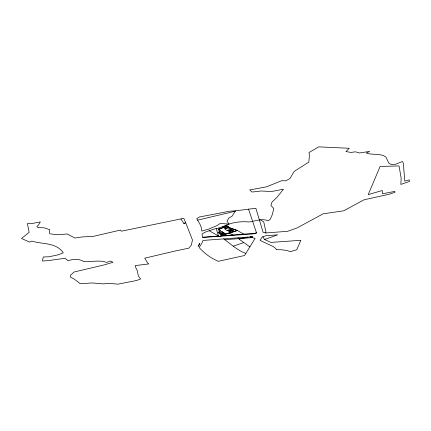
<?xml version="1.0" encoding="UTF-8"?>
<svg xmlns="http://www.w3.org/2000/svg" width="431" height="431" viewBox="0 0 431 431"><rect width="100%" height="100%" fill="white"/><g stroke="black" fill="none" stroke-linecap="round" stroke-linejoin="round"><path stroke-width="0.65" d="M235.45 210.829L229.922 211.158L199.284 217.014L196.714 218.792C199.079 222.558 201.816 226.437 201.783 231.075L208.723 229.082L216.992 225.602L220.149 223.495L229.071 224.045L226.97 221.168L228.861 218.086L232.142 216.103L235.45 210.829L255.852 208.265L263.152 232.411L265.663 232.972L287.606 231.312L297.002 227.972L323.11 213.824L343.814 210.781L364.055 199.801L389.312 194.209L394.947 192.307L394.834 191.38L382.545 193.799L382.243 190.524L368.209 194.634L380.115 166.447L399.031 165.919L401.164 178.154L400.852 184.414L409.45 181.456L409.272 179.835L404.779 181.144L403.324 163.166L402.355 161.517L395.733 164.222L391.359 164.507L388.816 163.22L385.939 157.078C380.223 152.865 372.535 155.419 366.312 153.032L369.642 151.383L359.529 152.994L355.456 151.814L350.936 152.439L345.937 151.534L349.299 148.286L318.719 146.858L309 152.552L309.415 155.613L308.812 162.121L294.228 171.36L289.918 178.553L285.812 180.848L281.707 180.681L266.573 186.822L249.684 189.958L252.103 192.054L261.175 190.981L271.476 191.536L283.479 189.187L277.176 197.129L271.983 202.107L270.927 205.468L273.766 208.523L272.376 214.444L270.372 219.013L268.265 220.898C262.145 217.989 255.47 221.157 249.258 221.965C241.435 221.232 233.419 222.105 226.151 225.187L229.405 227.692L237.255 230.44L219.325 236.468L209.154 230.709L204.881 232.314L201.983 233.925L202.689 237.465L253.503 233.893L256.467 232.735L248.515 209.067M245.869 253.39L255.098 238.429L250.233 236.91L203.567 240.401L202.759 240.778L202.328 242.319L199.203 247.556C204.504 253.525 210.872 258.147 218.323 261.315L244.549 255.518L245.869 253.39C237.745 250.664 231.549 244.609 224.745 239.695L223.732 238.936M265.124 232.853L266.013 232.347L263.772 221.997L260.486 219.875M238.111 237.831L239.248 239.286C241.694 237.433 244.716 238.451 247.335 237.125M183.838 223.495L185.718 222.725L192.485 240.094L191.283 245.207L188.805 248.181L176.295 250.74L144.762 258.169L147.72 263.045L148.862 263.923L135.28 265.588L135.711 267.457L137.419 271.002L138.281 275.797L140.592 278.981L136.552 280.522L117.975 284.142L108.973 283.388L103.397 283.894L91.965 282.946L80.22 283.717L74.164 279.029L70.469 277.144L70.436 275.312L74.18 271.972L104.076 264.936L112.954 262.312L110.702 261.073L106.516 262.404C99.038 259.677 91.582 262.129 84.018 261.633C79.094 258.659 73.362 258.891 68.076 260.744L65.129 258.255L47.873 260.653L42.41 261.019L43.294 256.984L48.951 256.79L58.374 254.764L63.26 252.787C56.186 242.276 42.373 244.388 31.722 241.096L29.755 242.147L21.55 238.499L29.136 232.304L27.395 223.603L31.377 223.635L40.352 221.911L38.321 225.251L36.856 226.501L38.187 227.59L44.14 227.827L49.77 229.669L49.376 232.476L49.856 233.812L57.21 234.75L67.188 233.974L74.935 238.052L82.149 236.942L93.489 236.339L120.438 230.079L121.38 231.194L183.8 218.345L185.734 222.719L183.859 223.49L180.923 218.926M264.58 239.501L277.747 234.82L265.997 235.714L262.21 237.028L260.001 240.396L273.2 246.537L275.802 248.547L276.363 249.721L281.287 249.738L286.518 250.411L290.494 251.661L296.711 249.759L300.876 240.293L270.835 242.421L264.58 239.501L262.883 236.791M223.759 227.412L227.396 226.173M218.539 229.373L226.825 226.544M224.718 228.128L228.349 226.889M219.104 231.059L220.656 230.531L218.9 229.249M218.98 233.166L222.552 231.959M233.284 246.133L243.747 242.594M219.939 233.855L223.5 232.654M228.516 230.957L232.12 229.739M220.963 233.699L223.716 232.767L225.424 234.017L221.593 231.258L218.016 232.471L221.846 235.229L233.979 231.145L231.183 229.033L226.857 230.499L224.95 229.087L229.297 227.611L226.431 225.445L222.789 226.69L225.677 228.839M231.571 230.116L229.448 230.833L231.135 232.093M220.893 234.545L224.449 233.343M229.454 231.657L233.052 230.445M216.26 228.764L226.474 225.435M209.154 230.709L216.163 228.446L218.436 236.048L219.444 236.527L221.049 235.892L255.125 233.263L256.564 233.117L256.467 232.735M244.512 234.577L237.433 230.537L229.244 233.133L233.715 235.412M197.549 220.166L235.218 211.233M224.745 239.695L252.485 237.61M202.678 237.239L218.436 236.048M229.405 227.692L237.433 230.537M249.915 246.909L239.248 239.286M222.676 234.938L219.675 232.767L218.436 229.06L226.512 226.302L233.252 231.382M227.573 230.256L230.386 232.352M224.686 227.272L226.42 228.57M199.628 243.569L198.691 246.139L198.018 246.273L199.628 243.569M252.48 236.738L250.233 236.91L252.48 236.738"/></g></svg>
